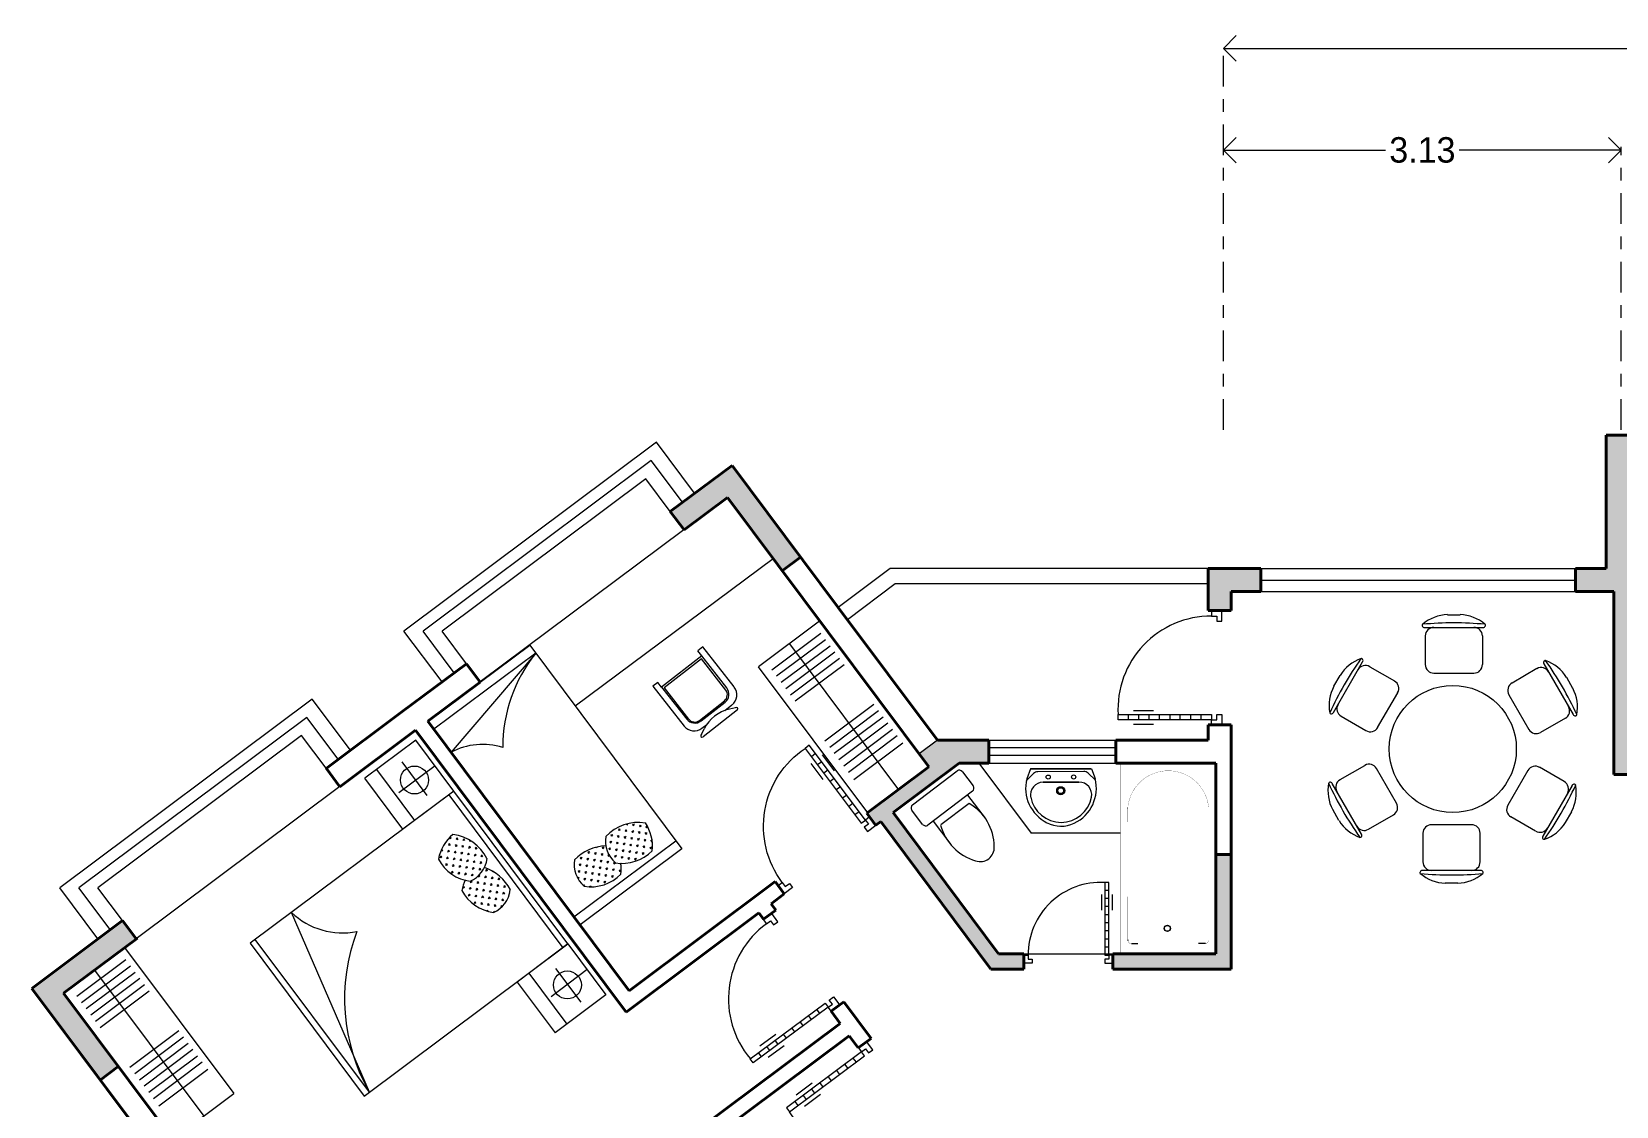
# Model space of a CAD drawing. Header units: millimetres. Extents: x 3491 to 3974, y 1583 to 1976.
# Drawn here: x 3933.96 to 3946.43, y 1967.31 to 1975.77 of the extents above; entities that cross this region are included whole.
import ezdxf

# ---------------------------------------------------------------- set-up
doc = ezdxf.new("R2010")
doc.units = ezdxf.units.MM
doc.linetypes.add('ACAD_ISO10W100', pattern=[18, 12, -3, 0, -3])
doc.layers.get('0').update_dxf_attribs({"lineweight": 5})
doc.layers.get('DEFPOINTS').update_dxf_attribs({"lineweight": 5})
for name, color, linetype, lineweight in [('cOtAs 1', 254, 'Continuous', 5), ('COTAS GRUP', 200, 'Continuous', 5), ('FURNITURE', 220, 'Continuous', 5), ('GROUND', 2, 'Continuous', 5), ('Muro1', 162, 'Continuous', 40), ('PUB_H', 13, 'Continuous', 5), ('Puertas', 52, 'Continuous', 5), ('TOILET', 4, 'Continuous', 5), ('W', 2, 'Continuous', 5), ('WC', 10, 'Continuous', 5)]:
    doc.layers.add(name, color=color, linetype=linetype, lineweight=lineweight)
doc.styles.add('century', font='GOTHIC.TTF')
doc.styles.add('DIM_FONT', font='SIMPLEX.shx', dxfattribs={"width": 0.8})
doc.styles.get("Standard").update_dxf_attribs({"font": 'arial.ttf'})
doc.dimstyles.new('Cotas', dxfattribs={"dimtxt": 0.05, "dimasz": 0.05, "dimexe": 0.025, "dimexo": 0, "dimgap": 0.1, "dimtad": 0, "dimtih": 1, "dimtoh": 1, "dimdec": 4, "dimzin": 1, "dimdsep": 46, "dimtxsty": 'Standard', "dimblk": 'ARCHTICK', "dimcen": 2.5, "dimclrd": 252, "dimclre": 250, "dimclrt": 3, "dimadec": 3, "dimazin": 0, "dimtfac": 1, "dimtdec": 4, "dimtmove": 0, "dimatfit": 3, "dimldrblk": 'ARCHTICK', "dimfxl": 0, "dimlwd": 0, "dimlwe": 0, "dimarcsym": 0})

# ---------------------------------------------------------------- blocks, each defined once
blk = doc.blocks.new('_Open90')
at = {"color": 0, "linetype": 'ByBlock', "lineweight": -2}
for p, q in [((0, 0), (-1, 0)), ((-0.5, 0.5), (0, 0)), ((0, 0), (-0.5, -0.5))]:
    blk.add_line(p, q, dxfattribs=at)
blk = doc.blocks.new('*D3398')
at = {"layer": 'cOtAs 1', "color": 250, "linetype": 'ACAD_ISO10W100', "lineweight": 5, "ltscale": 0.02, "transparency": 16777216}
for p, q in [((3943.336, 1972.634), (3943.336, 1974.859)), ((3946.465, 1972.634), (3946.465, 1974.859))]:
    blk.add_line(p, q, dxfattribs=at)
at = {"layer": 'cOtAs 1', "color": 252, "linetype": 'Continuous', "lineweight": 5, "ltscale": 0.02, "transparency": 16777216}
for p, q in [((3943.536, 1974.834), (3944.611, 1974.834)), ((3946.265, 1974.834), (3945.19, 1974.834))]:
    blk.add_line(p, q, dxfattribs=at)
at = {"layer": 'DEFPOINTS', "color": 0, "linetype": 'ACAD_ISO10W100', "ltscale": 0.02, "transparency": 16777216}
for p in [(3943.336, 1974.834), (3943.336, 1972.634), (3946.465, 1972.634)]:
    blk.add_point(p, dxfattribs=at)
at = {"layer": 'cOtAs 1', "color": 252, "linetype": 'ACAD_ISO10W100', "lineweight": 5, "ltscale": 0.02, "transparency": 16777216, "xscale": 0.2, "yscale": 0.2, "zscale": 0.2, "rotation": 180}
blk.add_blockref('_Open90', (3943.336, 1974.834), dxfattribs=at)
at = {"layer": 'cOtAs 1', "color": 252, "linetype": 'ACAD_ISO10W100', "lineweight": 5, "ltscale": 0.02, "transparency": 16777216, "xscale": 0.2, "yscale": 0.2, "zscale": 0.2}
blk.add_blockref('_Open90', (3946.465, 1974.834), dxfattribs=at)
at = {"layer": 'cOtAs 1', "color": 1, "linetype": 'ACAD_ISO10W100', "lineweight": 5, "ltscale": 0.02, "transparency": 16777216, "insert": (3944.901, 1974.834), "char_height": 0.2, "attachment_point": 5, "style": 'century'}
blk.add_mtext('3.13', dxfattribs=at)
blk = doc.blocks.new('_ArchTick')
at = {"layer": 'COTAS GRUP', "color": 0, "const_width": 0.15}
blk.add_lwpolyline([(-0.5, -0.5), (0.5, 0.5)], dxfattribs=at)
blk = doc.blocks.new('*D3399')
at = {"layer": 'cOtAs 1', "color": 250, "linetype": 'ACAD_ISO10W100', "lineweight": 5, "ltscale": 0.02, "transparency": 16777216}
for p, q in [((3943.336, 1972.634), (3943.336, 1975.659)), ((3962.336, 1972.634), (3962.336, 1975.659))]:
    blk.add_line(p, q, dxfattribs=at)
at = {"layer": 'cOtAs 1', "color": 252, "linetype": 'Continuous', "lineweight": 5, "ltscale": 0.02, "transparency": 16777216}
for p, q in [((3943.536, 1975.634), (3952.483, 1975.634)), ((3962.136, 1975.634), (3953.189, 1975.634))]:
    blk.add_line(p, q, dxfattribs=at)
at = {"layer": 'DEFPOINTS', "color": 0, "linetype": 'ACAD_ISO10W100', "ltscale": 0.02, "transparency": 16777216}
for p in [(3943.336, 1975.634), (3943.336, 1972.634), (3962.336, 1972.634)]:
    blk.add_point(p, dxfattribs=at)
at = {"layer": 'cOtAs 1', "color": 252, "linetype": 'ACAD_ISO10W100', "lineweight": 5, "ltscale": 0.02, "transparency": 16777216, "xscale": 0.2, "yscale": 0.2, "zscale": 0.2, "rotation": 180}
blk.add_blockref('_Open90', (3943.336, 1975.634), dxfattribs=at)
at = {"layer": 'cOtAs 1', "color": 252, "linetype": 'ACAD_ISO10W100', "lineweight": 5, "ltscale": 0.02, "transparency": 16777216, "xscale": 0.2, "yscale": 0.2, "zscale": 0.2}
blk.add_blockref('_Open90', (3962.336, 1975.634), dxfattribs=at)
at = {"layer": 'cOtAs 1', "color": 1, "linetype": 'ACAD_ISO10W100', "lineweight": 5, "ltscale": 0.02, "transparency": 16777216, "insert": (3952.836, 1975.634), "char_height": 0.2, "attachment_point": 5, "style": 'century'}
blk.add_mtext('19.00', dxfattribs=at)
blk = doc.blocks.new('M_E24TTP')
at = {"layer": 'TOILET', "color": 7}
for p, q in [((-170, 200), (-170, 430)), ((170, 200), (170, 430)), ((-140, 260), (140, 260)), ((-250, 30), (-250, 170)), ((-220, 200), (220, 200)), ((250, 170), (250, 30)), ((220, 0), (-220, 0))]:
    blk.add_line(p, q, dxfattribs=at)
for centre, radius, start, end in [((227, 413), 398, 143.3619, 202.5495), ((0, 590), 110, 33.4509, 146.5491), ((-227, 413), 398, 337.4505, 36.6381), ((-220, 170), 30, 90, 180), ((220, 170), 30, 0, 90), ((-220, 30), 30, 180, 270), ((220, 30), 30, 270, 0)]:
    blk.add_arc(centre, radius, start, end, dxfattribs=at)
at = {"style": 'DIM_FONT', "width": 0.8, "flags": 9}
for tag in ['XSIZE', 'YSIZE']:
    blk.add_attdef(tag, (0, 0), '', height=0.5, dxfattribs=at)
blk = doc.blocks.new('M_E4')
for p, q in [((670, -80), (670, -137)), ((670, -86), (670, -97)), ((670, -663), (670, -614))]:
    blk.add_line(p, q)
at = {"const_width": 1.5}
for points in [[(-750, -750), (-750, 0)], [(-750, 0), (750, 0)], [(750, 0), (750, -750)], [(608, -56), (640, -56)], [(670, -90), (670, -656)], [(670, -663), (670, -655)], [(750, -750), (-750, -750)]]:
    blk.add_lwpolyline(points, dxfattribs=at)
for points in [[(-399, -56, 0.930688), (-388, -693, 0.930688)], [(670, -86, 0.414214), (640, -56, 0.414214)], [(670, -90, 0.041784), (670, -85, 0.412615)], [(640, -693, 0.414214), (670, -663, 0.414214)]]:
    blk.add_lwpolyline(points, format="xyb", dxfattribs=at)
at = {"const_width": 1.5, "flags": 128}
for points in [[(-399, -56), (608, -56)], [(-399, -694), (645, -692)]]:
    blk.add_lwpolyline(points, dxfattribs=at)
for radius in [25, 23]:
    blk.add_circle((550, -381), radius)
blk.add_arc((640, -663), 30, 270, 280.176)
at = {"width": 0.8, "flags": 9}
for tag in ['XSIZE', 'YSIZE']:
    blk.add_attdef(tag, (0, 0), '', height=0.5, dxfattribs=at)
blk = doc.blocks.new('M_A24LXR')
for p, q in [((-0.455, 0.071), (-0.455, 0.888)), ((-0.455, 0.888), (-0.41, 0.888)), ((-0.41, 0.888), (-0.41, 0.071)), ((-0.494, 0.753), (-0.494, 0.578)), ((-0.455, 0.797), (-0.41, 0.797)), ((-0.455, 0.707), (-0.41, 0.707)), ((-0.371, 0.753), (-0.371, 0.578)), ((-0.455, 0.616), (-0.41, 0.616)), ((-0.455, 0.525), (-0.41, 0.525)), ((-0.455, 0.434), (-0.41, 0.434)), ((-0.455, 0.343), (-0.41, 0.343)), ((-0.455, 0.253), (-0.41, 0.253)), ((-0.455, 0.162), (-0.41, 0.162)), ((-0.501, 0.071), (-0.455, 0.071)), ((-0.501, -0.02), (-0.501, 0.071)), ((-0.41, 0.071), (-0.455, 0.071)), ((-0.455, 0.071), (-0.455, 0.026)), ((-0.455, 0.026), (-0.41, 0.026)), ((-0.41, 0.026), (-0.41, -0.02)), ((0.453, 0.026), (0.407, 0.026)), ((0.407, 0.026), (0.407, -0.02)), ((0.498, 0.071), (0.453, 0.071)), ((0.453, 0.071), (0.453, 0.026)), ((0.498, -0.02), (0.498, 0.071)), ((-0.501, -0.02), (-0.501, -0.02)), ((-0.41, -0.02), (-0.501, -0.02)), ((0.407, -0.02), (0.498, -0.02)), ((0.498, -0.02), (0.498, -0.02))]:
    blk.add_line(p, q)
blk.add_arc((-0.364, 0.072), 0.817, 359.9115, 93.1848)
blk = doc.blocks.new('*X2971')
at = {"color": 0}
for p, q in [((284850, 2250), (284869, 2250)), ((284859, 2241), (284859, 2259)), ((284888, 2288), (284906, 2288)), ((284897, 2278), (284897, 2297)), ((284925, 2250), (284944, 2250)), ((284933, 2325), (284944, 2325)), ((284934, 2316), (284934, 2326)), ((284934, 2241), (284934, 2259)), ((284962, 2288), (284981, 2288)), ((284972, 2278), (284972, 2297)), ((285000, 2325), (285019, 2325)), ((285000, 2250), (285019, 2250)), ((285009, 2316), (285009, 2334)), ((285009, 2241), (285009, 2259)), ((285038, 2288), (285056, 2288)), ((285047, 2278), (285047, 2297)), ((285075, 2325), (285094, 2325)), ((285075, 2250), (285094, 2250)), ((285084, 2316), (285084, 2334)), ((285084, 2241), (285084, 2259)), ((285112, 2288), (285131, 2288)), ((285122, 2278), (285122, 2297)), ((285150, 2250), (285169, 2250)), ((285159, 2241), (285159, 2259)), ((285188, 2288), (285206, 2288)), ((285197, 2278), (285197, 2297)), ((285225, 2250), (285244, 2250)), ((285234, 2316), (285234, 2323)), ((285234, 2241), (285234, 2259)), ((285240, 2325), (285244, 2325)), ((285262, 2288), (285281, 2288)), ((285272, 2278), (285272, 2297)), ((285300, 2325), (285319, 2325)), ((285300, 2250), (285319, 2250)), ((285309, 2316), (285309, 2334)), ((285309, 2241), (285309, 2259)), ((285338, 2288), (285356, 2288)), ((285347, 2278), (285347, 2297)), ((285375, 2325), (285394, 2325)), ((285375, 2250), (285394, 2250)), ((285384, 2316), (285384, 2334)), ((285384, 2241), (285384, 2259)), ((285412, 2288), (285431, 2288)), ((285422, 2278), (285422, 2297)), ((285450, 2325), (285452, 2325)), ((285450, 2250), (285469, 2250)), ((285459, 2316), (285459, 2316)), ((285459, 2241), (285459, 2259)), ((284817, 2212), (284831, 2212)), ((284822, 2203), (284822, 2222)), ((284850, 2175), (284869, 2175)), ((284859, 2166), (284859, 2184)), ((284888, 2212), (284906, 2212)), ((284888, 2138), (284906, 2138)), ((284897, 2203), (284897, 2222)), ((284897, 2128), (284897, 2147)), ((284925, 2175), (284944, 2175)), ((284934, 2166), (284934, 2184)), ((284962, 2212), (284981, 2212)), ((284962, 2138), (284981, 2138)), ((284972, 2203), (284972, 2222)), ((284972, 2128), (284972, 2147)), ((285000, 2175), (285019, 2175)), ((285009, 2166), (285009, 2184)), ((285038, 2212), (285056, 2212)), ((285038, 2138), (285056, 2138)), ((285047, 2203), (285047, 2222)), ((285047, 2128), (285047, 2147)), ((285075, 2175), (285094, 2175)), ((285084, 2166), (285084, 2184)), ((285112, 2212), (285131, 2212)), ((285112, 2138), (285131, 2138)), ((285122, 2203), (285122, 2222)), ((285122, 2128), (285122, 2147)), ((285150, 2175), (285169, 2175)), ((285159, 2166), (285159, 2184)), ((285188, 2212), (285206, 2212)), ((285188, 2138), (285206, 2138)), ((285197, 2203), (285197, 2222)), ((285197, 2128), (285197, 2147)), ((285225, 2175), (285244, 2175)), ((285234, 2166), (285234, 2184)), ((285262, 2212), (285281, 2212)), ((285262, 2138), (285281, 2138)), ((285272, 2203), (285272, 2222)), ((285272, 2128), (285272, 2147)), ((285300, 2175), (285319, 2175)), ((285309, 2166), (285309, 2184)), ((285338, 2212), (285356, 2212)), ((285338, 2138), (285356, 2138)), ((285347, 2203), (285347, 2222)), ((285347, 2128), (285347, 2147)), ((285375, 2175), (285394, 2175)), ((285384, 2166), (285384, 2184)), ((285412, 2212), (285431, 2212)), ((285412, 2138), (285431, 2138)), ((285422, 2203), (285422, 2222)), ((285422, 2128), (285422, 2147)), ((285450, 2175), (285469, 2175)), ((285459, 2166), (285459, 2184)), ((285488, 2212), (285500, 2212)), ((285488, 2138), (285497, 2138)), ((285497, 2203), (285497, 2222)), ((285497, 2138), (285497, 2147)), ((284856, 2100), (284869, 2100)), ((284859, 2094), (284859, 2109)), ((284888, 2062), (284906, 2062)), ((284897, 2053), (284897, 2072)), ((284925, 2100), (284944, 2100)), ((284934, 2091), (284934, 2109)), ((284962, 2062), (284981, 2062)), ((284972, 2053), (284972, 2072)), ((285000, 2100), (285019, 2100)), ((285009, 2091), (285009, 2109)), ((285038, 2062), (285056, 2062)), ((285047, 2053), (285047, 2072)), ((285075, 2100), (285094, 2100)), ((285084, 2091), (285084, 2109)), ((285150, 2100), (285151, 2100)), ((285159, 2106), (285159, 2109)), ((285163, 2100), (285169, 2100)), ((285188, 2062), (285206, 2062)), ((285197, 2053), (285197, 2072)), ((285225, 2100), (285244, 2100)), ((285234, 2091), (285234, 2109)), ((285262, 2062), (285281, 2062)), ((285272, 2053), (285272, 2072)), ((285300, 2100), (285319, 2100)), ((285309, 2091), (285309, 2109)), ((285338, 2062), (285356, 2062)), ((285347, 2053), (285347, 2072)), ((285375, 2100), (285394, 2100)), ((285384, 2091), (285384, 2109)), ((285450, 2100), (285458, 2100)), ((285459, 2101), (285459, 2109))]:
    blk.add_line(p, q, dxfattribs=at)

msp = doc.modelspace()

# ---------------------------------------------------------------- hatches: boundary and pattern name
at = {"layer": 'PUB_H'}
h = msp.add_hatch(color=256, dxfattribs=at)
h.paths.add_polyline_path([(3947.346, 1970.042), (3947.346, 1969.922), (3949.146, 1969.922), (3949.146, 1969.832), (3949.326, 1969.832), (3949.326, 1970.042), (3949.296, 1970.042), (3949.296, 1970.162), (3949.176, 1970.162), (3949.176, 1970.042), (3949.146, 1970.042)])
h.paths.add_polyline_path([(3946.406, 1969.922), (3946.646, 1969.922), (3946.646, 1970.042), (3946.526, 1970.042), (3946.526, 1970.862), (3946.526, 1972.412), (3947.101, 1972.412), (3947.101, 1972.592), (3946.346, 1972.592), (3946.346, 1971.542), (3946.106, 1971.542), (3946.106, 1971.362), (3946.406, 1971.362)])
h = msp.add_hatch(color=256, dxfattribs=at)
h.paths.add_polyline_path([(3939.866, 1971.525), (3940.011, 1971.632), (3939.472, 1972.353), (3938.985, 1971.99), (3939.093, 1971.846), (3939.435, 1972.101)])
h.paths.add_polyline_path([(3934.501, 1967.52), (3934.643, 1967.626), (3934.212, 1968.202), (3934.692, 1968.562), (3934.693, 1968.561), (3934.783, 1968.629), (3934.676, 1968.773), (3933.962, 1968.24)])
for points in [[(3943.396, 1971.362), (3943.629, 1971.362), (3943.629, 1971.542), (3943.216, 1971.542), (3943.216, 1971.212), (3943.396, 1971.212)], [(3941.258, 1970.012), (3941.491, 1970.012), (3941.491, 1970.192), (3941.088, 1970.192), (3940.944, 1970.084), (3941.02, 1969.982), (3940.531, 1969.618), (3940.602, 1969.523), (3940.641, 1969.552), (3941.507, 1968.392), (3941.766, 1968.392), (3941.766, 1968.512), (3941.567, 1968.512), (3940.737, 1969.623)], [(3943.396, 1969.292), (3943.276, 1969.292), (3943.276, 1968.512), (3942.526, 1968.512), (3942.466, 1968.512), (3942.466, 1968.501), (3942.467, 1968.501), (3942.467, 1968.438), (3942.466, 1968.438), (3942.466, 1968.392), (3943.396, 1968.392)]]:
    msp.add_hatch(color=256, dxfattribs=at).paths.add_polyline_path(points)

# ---------------------------------------------------------------- linework, layer by layer
at = {"layer": 'FURNITURE', "linetype": 'ByBlock'}
for p, q in [((3939.794, 1971.62), (3938.238, 1970.459)), ((3945.099, 1971.179), (3945.198, 1971.179)), ((3940.159, 1971.129), (3939.678, 1970.77)), ((3940.168, 1971.032), (3939.784, 1970.744)), ((3944.918, 1971.079), (3945.378, 1971.079)), ((3937.078, 1970.342), (3937.88, 1970.94)), ((3937.88, 1970.94), (3939.076, 1969.337)), ((3939.241, 1970.926), (3939.201, 1970.894)), ((3939.233, 1970.855), (3939.202, 1970.895)), ((3939.487, 1970.611), (3939.241, 1970.926)), ((3940.205, 1970.982), (3939.821, 1970.695)), ((3940.242, 1970.933), (3939.857, 1970.646)), ((3939.922, 1970.951), (3940.781, 1969.802)), ((3944.923, 1971.012), (3944.923, 1970.787)), ((3945.373, 1971.012), (3945.373, 1970.787)), ((3937.927, 1970.876), (3937.126, 1970.278)), ((3937.927, 1970.876), (3937.261, 1970.097)), ((3939.233, 1970.856), (3938.917, 1970.61)), ((3939.23, 1970.832), (3938.938, 1970.603)), ((3939.422, 1970.587), (3939.23, 1970.832)), ((3939.43, 1970.604), (3939.233, 1970.856)), ((3940.538, 1969.621), (3939.678, 1970.77)), ((3940.279, 1970.884), (3939.894, 1970.596)), ((3940.316, 1970.835), (3939.931, 1970.547)), ((3940.352, 1970.786), (3939.968, 1970.498)), ((3944.201, 1970.41), (3944.431, 1970.808)), ((3944.487, 1970.77), (3944.682, 1970.658)), ((3945.857, 1970.793), (3946.087, 1970.394)), ((3938.888, 1970.647), (3938.849, 1970.616)), ((3938.917, 1970.61), (3938.888, 1970.647)), ((3944.205, 1970.616), (3944.254, 1970.702)), ((3944.991, 1970.719), (3945.306, 1970.719)), ((3945.801, 1970.755), (3945.606, 1970.642)), ((3946.034, 1970.687), (3946.083, 1970.601)), ((3938.849, 1970.616), (3939.093, 1970.303)), ((3938.917, 1970.61), (3939.114, 1970.357)), ((3938.938, 1970.603), (3939.129, 1970.358)), ((3944.549, 1970.293), (3944.707, 1970.565)), ((3945.581, 1970.55), (3945.739, 1970.277)), ((3939.214, 1970.348), (3939.411, 1970.503)), ((3939.227, 1970.344), (3939.416, 1970.491)), ((3939.514, 1970.43), (3939.243, 1970.219)), ((3939.414, 1970.427), (3939.47, 1970.471)), ((3939.498, 1970.447), (3939.45, 1970.437)), ((3940.586, 1970.473), (3940.202, 1970.185)), ((3940.623, 1970.423), (3940.239, 1970.136)), ((3938.275, 1968.739), (3937.078, 1970.342)), ((3939.23, 1970.238), (3939.252, 1970.282)), ((3939.234, 1970.286), (3939.273, 1970.316)), ((3940.66, 1970.374), (3940.275, 1970.087)), ((3940.697, 1970.325), (3940.312, 1970.037)), ((3940.734, 1970.276), (3940.349, 1969.988)), ((3944.262, 1970.38), (3944.457, 1970.268)), ((3946.026, 1970.365), (3945.831, 1970.253)), ((3936.984, 1970.192), (3936.583, 1969.893)), ((3937.283, 1969.792), (3936.984, 1970.192)), ((3940.77, 1970.227), (3940.386, 1969.939)), ((3940.814, 1970.168), (3940.429, 1969.881)), ((3936.874, 1970.021), (3937.071, 1969.756)), ((3936.882, 1969.492), (3936.583, 1969.893)), ((3936.975, 1969.561), (3936.676, 1969.962)), ((3936.85, 1969.781), (3937.135, 1969.994)), ((3944.253, 1969.882), (3944.448, 1969.994)), ((3944.698, 1969.697), (3944.54, 1969.969)), ((3945.73, 1969.954), (3945.573, 1969.681)), ((3946.017, 1969.866), (3945.822, 1969.979)), ((3937.283, 1969.792), (3935.68, 1968.595)), ((3937.283, 1969.792), (3936.882, 1969.492)), ((3938.18, 1968.59), (3937.283, 1969.792)), ((3944.422, 1969.454), (3944.192, 1969.852)), ((3946.078, 1969.837), (3945.848, 1969.438)), ((3937.243, 1969.762), (3938.14, 1968.56)), ((3944.245, 1969.56), (3944.196, 1969.646)), ((3938.645, 1969.534), (3938.637, 1969.527)), ((3938.65, 1969.525), (3938.644, 1969.533)), ((3938.704, 1969.531), (3938.689, 1969.52)), ((3938.702, 1969.518), (3938.691, 1969.533)), ((3938.757, 1969.523), (3938.742, 1969.512)), ((3938.755, 1969.51), (3938.744, 1969.525)), ((3938.807, 1969.503), (3938.796, 1969.518)), ((3944.478, 1969.492), (3944.673, 1969.604)), ((3945.288, 1969.527), (3944.973, 1969.527)), ((3945.792, 1969.476), (3945.597, 1969.589)), ((3946.074, 1969.63), (3946.025, 1969.545)), ((3938.227, 1968.803), (3939.028, 1969.401)), ((3938.524, 1969.396), (3938.509, 1969.385)), ((3938.522, 1969.383), (3938.511, 1969.398)), ((3938.532, 1969.449), (3938.517, 1969.438)), ((3938.53, 1969.436), (3938.518, 1969.451)), ((3938.584, 1969.441), (3938.569, 1969.43)), ((3938.582, 1969.428), (3938.571, 1969.443)), ((3938.592, 1969.494), (3938.577, 1969.482)), ((3938.59, 1969.481), (3938.579, 1969.496)), ((3938.637, 1969.434), (3938.622, 1969.422)), ((3938.635, 1969.42), (3938.623, 1969.435)), ((3938.644, 1969.486), (3938.629, 1969.475)), ((3938.642, 1969.473), (3938.631, 1969.488)), ((3938.689, 1969.426), (3938.674, 1969.415)), ((3938.687, 1969.413), (3938.676, 1969.428)), ((3938.697, 1969.478), (3938.682, 1969.467)), ((3938.695, 1969.465), (3938.684, 1969.48)), ((3938.742, 1969.418), (3938.726, 1969.407)), ((3938.74, 1969.405), (3938.728, 1969.42)), ((3938.749, 1969.471), (3938.734, 1969.46)), ((3938.747, 1969.458), (3938.736, 1969.473)), ((3938.794, 1969.411), (3938.779, 1969.399)), ((3938.792, 1969.398), (3938.781, 1969.413)), ((3938.802, 1969.463), (3938.787, 1969.452)), ((3938.8, 1969.45), (3938.788, 1969.465)), ((3938.806, 1969.513), (3938.794, 1969.504)), ((3938.842, 1969.399), (3938.831, 1969.392)), ((3938.842, 1969.393), (3938.833, 1969.405)), ((3944.906, 1969.235), (3944.906, 1969.46)), ((3945.356, 1969.235), (3945.356, 1969.46)), ((3939.076, 1969.337), (3938.275, 1968.739)), ((3938.291, 1969.269), (3938.276, 1969.258)), ((3938.289, 1969.256), (3938.278, 1969.271)), ((3938.351, 1969.314), (3938.336, 1969.303)), ((3938.349, 1969.301), (3938.338, 1969.316)), ((3938.404, 1969.307), (3938.389, 1969.295)), ((3938.402, 1969.293), (3938.391, 1969.308)), ((3938.4, 1969.35), (3938.396, 1969.348)), ((3938.409, 1969.346), (3938.405, 1969.352)), ((3938.456, 1969.299), (3938.441, 1969.288)), ((3938.454, 1969.286), (3938.443, 1969.301)), ((3938.464, 1969.351), (3938.449, 1969.34)), ((3938.462, 1969.338), (3938.451, 1969.353)), ((3938.509, 1969.291), (3938.494, 1969.28)), ((3938.507, 1969.278), (3938.496, 1969.293)), ((3938.516, 1969.344), (3938.501, 1969.333)), ((3938.514, 1969.331), (3938.503, 1969.346)), ((3938.561, 1969.284), (3938.546, 1969.272)), ((3938.559, 1969.271), (3938.548, 1969.286)), ((3938.569, 1969.336), (3938.554, 1969.325)), ((3938.567, 1969.323), (3938.556, 1969.338)), ((3938.576, 1969.389), (3938.561, 1969.377)), ((3938.575, 1969.376), (3938.563, 1969.391)), ((3938.614, 1969.276), (3938.599, 1969.265)), ((3938.612, 1969.263), (3938.601, 1969.278)), ((3938.621, 1969.329), (3938.606, 1969.317)), ((3938.619, 1969.315), (3938.608, 1969.33)), ((3938.629, 1969.381), (3938.614, 1969.37)), ((3938.627, 1969.368), (3938.616, 1969.383)), ((3938.666, 1969.268), (3938.651, 1969.257)), ((3938.664, 1969.255), (3938.653, 1969.27)), ((3938.674, 1969.321), (3938.659, 1969.31)), ((3938.672, 1969.308), (3938.661, 1969.323)), ((3938.681, 1969.373), (3938.666, 1969.362)), ((3938.68, 1969.36), (3938.668, 1969.375)), ((3938.726, 1969.313), (3938.711, 1969.302)), ((3938.724, 1969.3), (3938.713, 1969.315)), ((3938.734, 1969.366), (3938.719, 1969.355)), ((3938.732, 1969.353), (3938.721, 1969.368)), ((3938.779, 1969.306), (3938.764, 1969.294)), ((3938.777, 1969.293), (3938.766, 1969.308)), ((3938.786, 1969.358), (3938.771, 1969.347)), ((3938.784, 1969.345), (3938.773, 1969.36)), ((3938.839, 1969.351), (3938.824, 1969.339)), ((3938.837, 1969.337), (3938.826, 1969.352)), ((3938.231, 1969.224), (3938.229, 1969.223)), ((3938.229, 1969.211), (3938.229, 1969.211)), ((3938.276, 1969.164), (3938.261, 1969.153)), ((3938.274, 1969.151), (3938.263, 1969.166)), ((3938.284, 1969.217), (3938.269, 1969.206)), ((3938.282, 1969.204), (3938.27, 1969.219)), ((3938.328, 1969.157), (3938.313, 1969.146)), ((3938.327, 1969.144), (3938.315, 1969.159)), ((3938.336, 1969.209), (3938.321, 1969.198)), ((3938.334, 1969.196), (3938.323, 1969.211)), ((3938.344, 1969.262), (3938.329, 1969.25)), ((3938.342, 1969.249), (3938.331, 1969.264)), ((3938.381, 1969.149), (3938.366, 1969.138)), ((3938.379, 1969.136), (3938.368, 1969.151)), ((3938.389, 1969.202), (3938.373, 1969.19)), ((3938.387, 1969.188), (3938.375, 1969.203)), ((3938.396, 1969.254), (3938.381, 1969.243)), ((3938.394, 1969.241), (3938.383, 1969.256)), ((3938.431, 1969.128), (3938.42, 1969.143)), ((3938.441, 1969.194), (3938.426, 1969.183)), ((3938.439, 1969.181), (3938.428, 1969.196)), ((3938.449, 1969.246), (3938.434, 1969.235)), ((3938.447, 1969.233), (3938.436, 1969.248)), ((3938.493, 1969.186), (3938.478, 1969.175)), ((3938.492, 1969.173), (3938.48, 1969.188)), ((3938.501, 1969.239), (3938.486, 1969.228)), ((3938.499, 1969.226), (3938.488, 1969.241)), ((3938.546, 1969.179), (3938.531, 1969.168)), ((3938.544, 1969.166), (3938.533, 1969.181)), ((3938.554, 1969.231), (3938.539, 1969.22)), ((3938.552, 1969.218), (3938.54, 1969.233)), ((3938.598, 1969.171), (3938.583, 1969.16)), ((3938.597, 1969.158), (3938.585, 1969.173)), ((3938.596, 1969.216), (3938.591, 1969.212)), ((3938.595, 1969.223), (3938.593, 1969.225)), ((3938.606, 1969.224), (3938.605, 1969.223)), ((3938.719, 1969.261), (3938.704, 1969.25)), ((3938.717, 1969.248), (3938.706, 1969.263)), ((3945.361, 1969.167), (3944.901, 1969.167)), ((3938.266, 1969.099), (3938.255, 1969.114)), ((3938.268, 1969.112), (3938.258, 1969.104)), ((3938.306, 1969.046), (3938.3, 1969.054)), ((3938.321, 1969.104), (3938.306, 1969.093)), ((3938.313, 1969.052), (3938.306, 1969.046)), ((3938.319, 1969.091), (3938.308, 1969.106)), ((3938.357, 1969.04), (3938.353, 1969.046)), ((3938.373, 1969.097), (3938.358, 1969.085)), ((3938.371, 1969.083), (3938.36, 1969.099)), ((3938.366, 1969.044), (3938.36, 1969.04)), ((3938.426, 1969.089), (3938.411, 1969.078)), ((3938.424, 1969.076), (3938.413, 1969.091)), ((3938.433, 1969.141), (3938.418, 1969.13)), ((3938.478, 1969.081), (3938.463, 1969.07)), ((3938.476, 1969.068), (3938.465, 1969.083)), ((3938.486, 1969.134), (3938.471, 1969.123)), ((3938.484, 1969.121), (3938.473, 1969.136)), ((3938.538, 1969.126), (3938.523, 1969.115)), ((3938.536, 1969.113), (3938.525, 1969.128)), ((3945.18, 1969.067), (3945.081, 1969.067)), ((3936.618, 1967.423), (3936.006, 1968.838)), ((3934.692, 1968.562), (3934.212, 1968.202)), ((3934.692, 1968.562), (3935.552, 1967.412)), ((3935.68, 1968.595), (3936.578, 1967.393)), ((3936.618, 1967.423), (3935.72, 1968.625)), ((3936.578, 1967.393), (3938.18, 1968.59)), ((3938.18, 1968.59), (3937.78, 1968.29)), ((3938.18, 1968.59), (3938.479, 1968.189)), ((3934.702, 1968.464), (3934.317, 1968.177)), ((3934.739, 1968.415), (3934.354, 1968.127)), ((3938.284, 1968.132), (3938.086, 1968.396)), ((3934.776, 1968.366), (3934.391, 1968.078)), ((3934.812, 1968.317), (3934.428, 1968.029)), ((3934.455, 1968.384), (3935.315, 1967.235)), ((3937.78, 1968.29), (3938.079, 1967.89)), ((3937.872, 1968.359), (3938.171, 1967.959)), ((3938.047, 1968.177), (3938.332, 1968.39)), ((3934.849, 1968.267), (3934.465, 1967.98)), ((3934.886, 1968.218), (3934.501, 1967.931)), ((3938.479, 1968.189), (3938.079, 1967.89)), ((3935.12, 1967.905), (3934.735, 1967.618)), ((3935.157, 1967.856), (3934.772, 1967.568)), ((3935.194, 1967.807), (3934.809, 1967.519)), ((3935.23, 1967.758), (3934.846, 1967.47)), ((3935.267, 1967.708), (3934.883, 1967.421)), ((3935.304, 1967.659), (3934.919, 1967.372)), ((3935.347, 1967.601), (3934.963, 1967.313)), ((3935.071, 1967.053), (3935.552, 1967.412))]:
    msp.add_line(p, q, dxfattribs=at)
for centre, radius in [((3945.14, 1970.123), 0.5), ((3936.973, 1969.879), 0.11), ((3938.176, 1968.267), 0.11)]:
    msp.add_circle(centre, radius, dxfattribs=at)
for centre, radius, start, end in [((3945.109, 1970.864), 0.316, 91.7651, 130.7265), ((3945.188, 1970.864), 0.316, 49.2735, 88.2349), ((3944.909, 1971.096), 0.01, 130.7265, 202.67), ((3944.918, 1971.099), 0.02, 202.67, 270), ((3945.148, 1968.402), 2.713, 84.8023, 95.1977), ((3944.991, 1971.012), 0.0675, 90, 180), ((3945.306, 1971.012), 0.0675, 0, 90), ((3945.378, 1971.099), 0.02, 270, 337.33), ((3945.388, 1971.096), 0.01, 337.33, 49.2735), ((3938.838, 1970.14), 1.171, 141.0348, 180.224), ((3946.635, 1969.27), 2.713, 144.8023, 155.1977), ((3944.523, 1970.536), 0.316, 109.2735, 148.2349), ((3944.453, 1970.712), 0.0675, 60, 150), ((3944.422, 1970.824), 0.01, 37.33, 109.2735), ((3944.414, 1970.818), 0.02, 330, 37.33), ((3944.991, 1970.787), 0.0675, 180, 270), ((3945.306, 1970.787), 0.0675, 270, 0), ((3945.835, 1970.696), 0.0675, 30, 120), ((3945.874, 1970.803), 0.02, 142.67, 210), ((3945.866, 1970.809), 0.01, 70.7265, 142.67), ((3945.766, 1970.52), 0.316, 31.7651, 70.7265), ((3943.653, 1969.255), 2.713, 24.8023, 35.1977), ((3944.648, 1970.599), 0.0675, 330, 60), ((3945.64, 1970.584), 0.0675, 120, 210), ((3939.374, 1970.55), 0.06, 308.0023, 38.0023), ((3939.367, 1970.554), 0.08, 308.0023, 38.0023), ((3939.409, 1970.549), 0.1, 308.0023, 38.0023), ((3944.483, 1970.467), 0.316, 151.7651, 190.7265), ((3945.805, 1970.451), 0.316, 349.2735, 28.2349), ((3939.517, 1970.148), 0.297, 102.8895, 153.2729), ((3939.505, 1970.438), 0.0122, 316.7932, 134.7439), ((3944.182, 1970.41), 0.01, 190.7265, 262.67), ((3944.184, 1970.42), 0.02, 262.67, 330), ((3944.296, 1970.439), 0.0675, 150, 240), ((3945.992, 1970.423), 0.0675, 300, 30), ((3946.104, 1970.404), 0.02, 210, 277.33), ((3946.106, 1970.395), 0.01, 277.33, 349.2735), ((3939.172, 1970.365), 0.1, 218.0023, 308.0023), ((3939.177, 1970.407), 0.08, 218.0023, 308.0023), ((3939.177, 1970.395), 0.06, 218.0023, 308.0023), ((3944.491, 1970.326), 0.0675, 240, 330), ((3945.797, 1970.311), 0.0675, 210, 300), ((3937.509, 1969.629), 0.53, 72.6428, 117.9455), ((3939.237, 1970.228), 0.0122, 121.2608, 299.2115), ((3937.667, 1970.135), 4.547473508864641e-16, 233.7071, 306.7409), ((3944.482, 1969.936), 0.0675, 30, 120), ((3945.789, 1969.92), 0.0675, 60, 150), ((3944.474, 1969.795), 0.316, 169.2735, 208.2349), ((3944.174, 1969.852), 0.01, 97.33, 169.2735), ((3946.626, 1970.992), 2.713, 204.8023, 215.1977), ((3944.175, 1969.842), 0.02, 30, 97.33), ((3944.287, 1969.823), 0.0675, 120, 210), ((3943.644, 1970.976), 2.713, 324.8023, 335.1977), ((3945.983, 1969.808), 0.0675, 330, 60), ((3945.796, 1969.78), 0.316, 331.7651, 10.7265), ((3946.095, 1969.827), 0.02, 82.67, 150), ((3946.097, 1969.837), 0.01, 10.7265, 82.67), ((3944.639, 1969.663), 0.0675, 300, 30), ((3945.631, 1969.647), 0.0675, 150, 240), ((3938.735, 1969.191), 0.354, 81.2186, 136.3752), ((3938.519, 1969.359), 0.326, 353.526, 33.9443), ((3944.514, 1969.726), 0.316, 211.7651, 250.7265), ((3944.973, 1969.46), 0.0675, 90, 180), ((3945.288, 1969.46), 0.0675, 0, 90), ((3945.757, 1969.711), 0.316, 289.2735, 328.2349), ((3937.483, 1969.2), 0.326, 129.5376, 169.9558), ((3937.228, 1969.1), 0.354, 27.1067, 82.2633), ((3938.697, 1969.398), 0.222, 170.245, 230.0153), ((3944.444, 1969.55), 0.0675, 210, 300), ((3944.413, 1969.438), 0.01, 250.7265, 322.67), ((3944.405, 1969.444), 0.02, 322.67, 30), ((3945.826, 1969.535), 0.0675, 240, 330), ((3945.865, 1969.428), 0.02, 150, 217.33), ((3945.857, 1969.422), 0.01, 217.33, 289.2735), ((3938.489, 1969.007), 0.354, 91.7513, 136.3752), ((3938.607, 1969.551), 0.328, 260.7868, 315.8278), ((3937.453, 1969.408), 0.328, 207.6541, 262.695), ((3937.323, 1969.287), 0.222, 293.4665, 353.2369), ((3937.412, 1968.854), 0.354, 27.1067, 71.7306), ((3938.451, 1969.214), 0.222, 170.245, 230.0153), ((3938.273, 1969.176), 0.326, 353.526, 8.4132), ((3944.891, 1969.151), 0.01, 157.33, 229.2735), ((3944.901, 1969.147), 0.02, 90, 157.33), ((3945.131, 1971.845), 2.713, 264.8023, 275.1977), ((3945.091, 1969.383), 0.316, 229.2735, 268.2349), ((3944.973, 1969.235), 0.0675, 180, 270), ((3945.17, 1969.383), 0.316, 271.7651, 310.7265), ((3945.288, 1969.235), 0.0675, 270, 0), ((3945.361, 1969.147), 0.02, 22.67, 90), ((3945.37, 1969.151), 0.01, 310.7265, 22.67), ((3937.667, 1968.954), 0.326, 155.0687, 169.9558), ((3938.361, 1969.367), 0.328, 260.7868, 315.8278), ((3937.636, 1969.163), 0.328, 207.6541, 262.695), ((3937.506, 1969.041), 0.222, 293.4665, 353.2369), ((3936.407, 1969.254), 0.578, 226.0647, 281.1979), ((3937.916, 1968.16), 1.493, 159.3279, 209.5909)]:
    msp.add_arc(centre, radius, start, end, dxfattribs=at)
at = {"layer": 'GROUND'}
msp.add_line((3941.766, 1968.512), (3942.466, 1968.512), dxfattribs=at)
at = {"layer": 'Muro1'}
for points in [[(3946.346, 1972.592), (3947.101, 1972.592)], [(3946.346, 1971.542), (3946.346, 1972.592)], [(3939.472, 1972.353), (3938.985, 1971.99)], [(3940.306, 1971.237), (3939.472, 1972.353)], [(3939.435, 1972.101), (3939.093, 1971.846)], [(3941.02, 1969.982), (3939.435, 1972.101)], [(3939.093, 1971.846), (3938.983, 1971.992)], [(3940.01, 1971.632), (3939.866, 1971.525)], [(3943.216, 1971.542), (3943.629, 1971.542)], [(3943.216, 1971.212), (3943.216, 1971.542)], [(3943.629, 1971.542), (3943.629, 1971.362)], [(3946.106, 1971.542), (3946.106, 1971.362)], [(3946.346, 1971.542), (3946.106, 1971.542)], [(3943.396, 1971.362), (3943.629, 1971.362)], [(3943.396, 1971.212), (3943.396, 1971.362)], [(3946.406, 1971.362), (3946.106, 1971.362)], [(3946.406, 1971.362), (3946.406, 1969.922)], [(3941.088, 1970.192), (3940.306, 1971.237)], [(3943.216, 1971.212), (3943.396, 1971.212)], [(3937.382, 1970.793), (3936.874, 1970.414)], [(3937.49, 1970.649), (3937.382, 1970.794)], [(3937.49, 1970.649), (3937.078, 1970.342)], [(3936.278, 1969.969), (3936.874, 1970.414)], [(3936.386, 1969.825), (3936.982, 1970.27)], [(3936.982, 1970.27), (3938.637, 1968.053)], [(3937.078, 1970.342), (3938.661, 1968.221)], [(3943.216, 1970.192), (3943.216, 1970.312)], [(3943.216, 1970.312), (3943.396, 1970.312)], [(3943.396, 1968.392), (3943.396, 1970.312)], [(3941.491, 1970.192), (3941.088, 1970.192)], [(3941.491, 1970.192), (3941.491, 1970.012)], [(3943.216, 1970.192), (3942.491, 1970.192)], [(3942.491, 1970.192), (3942.491, 1970.012)], [(3936.386, 1969.825), (3936.277, 1969.971)], [(3941.02, 1969.982), (3940.531, 1969.618)], [(3941.258, 1970.012), (3940.737, 1969.623)], [(3941.491, 1970.012), (3941.258, 1970.012)], [(3943.276, 1970.012), (3942.491, 1970.012)], [(3943.276, 1968.512), (3943.276, 1970.012)], [(3946.406, 1969.922), (3946.646, 1969.922)], [(3940.531, 1969.618), (3940.603, 1969.522)], [(3940.641, 1969.552), (3940.602, 1969.523)], [(3940.641, 1969.552), (3941.507, 1968.392)], [(3940.737, 1969.623), (3941.567, 1968.512)], [(3943.396, 1969.292), (3943.276, 1969.292)], [(3939.81, 1969.08), (3938.661, 1968.221)], [(3939.81, 1969.08), (3939.881, 1968.984)], [(3939.881, 1968.984), (3939.778, 1968.906)], [(3939.778, 1968.906), (3939.815, 1968.856)], [(3933.962, 1968.24), (3934.676, 1968.773)], [(3934.783, 1968.629), (3934.675, 1968.773)], [(3939.682, 1968.834), (3938.637, 1968.053)], [(3939.682, 1968.834), (3939.719, 1968.785)], [(3939.718, 1968.785), (3939.815, 1968.856)], [(3934.212, 1968.202), (3934.793, 1968.636)], [(3941.766, 1968.512), (3941.567, 1968.512)], [(3941.766, 1968.392), (3941.766, 1968.512)], [(3943.276, 1968.512), (3942.466, 1968.512)], [(3942.466, 1968.392), (3942.466, 1968.512)], [(3941.766, 1968.392), (3941.507, 1968.392)], [(3943.396, 1968.392), (3942.466, 1968.392)], [(3935.506, 1966.177), (3933.962, 1968.24)], [(3938.618, 1962.014), (3933.962, 1968.24)], [(3939.25, 1961.169), (3933.962, 1968.24)], [(3934.212, 1968.202), (3936.518, 1965.121)], [(3940.25, 1968.06), (3940.35, 1968.135)], [(3940.25, 1968.06), (3940.321, 1967.964)], [(3940.564, 1967.846), (3940.35, 1968.135)], [(3940.321, 1967.964), (3936.518, 1965.121)], [(3940.393, 1967.868), (3936.59, 1965.024)], [(3940.464, 1967.772), (3940.393, 1967.868)], [(3940.464, 1967.772), (3940.564, 1967.846)], [(3934.501, 1967.519), (3934.643, 1967.626)]]:
    msp.add_lwpolyline(points, dxfattribs=at)
at = {"layer": 'PUB_H'}
msp.add_line((3941.088, 1970.192), (3940.944, 1970.084), dxfattribs=at)
at = {"layer": 'Puertas', "linetype": 'ByBlock'}
for p, q in [((3943.242, 1971.21), (3943.242, 1971.169)), ((3943.324, 1971.21), (3943.242, 1971.21)), ((3943.242, 1971.169), (3943.283, 1971.169)), ((3943.283, 1971.169), (3943.283, 1971.128)), ((3943.324, 1971.128), (3943.324, 1971.21)), ((3943.324, 1971.21), (3943.324, 1971.21)), ((3943.283, 1971.128), (3943.324, 1971.128)), ((3942.507, 1970.393), (3943.242, 1970.393)), ((3942.507, 1970.352), (3942.507, 1970.393)), ((3942.589, 1970.352), (3942.589, 1970.393)), ((3942.629, 1970.427), (3942.786, 1970.427)), ((3942.67, 1970.352), (3942.67, 1970.393)), ((3942.752, 1970.352), (3942.752, 1970.393)), ((3942.834, 1970.352), (3942.834, 1970.393)), ((3942.916, 1970.352), (3942.916, 1970.393)), ((3942.997, 1970.352), (3942.997, 1970.393)), ((3943.079, 1970.352), (3943.079, 1970.393)), ((3943.161, 1970.352), (3943.161, 1970.393)), ((3943.242, 1970.393), (3943.242, 1970.352)), ((3943.283, 1970.393), (3943.324, 1970.393)), ((3943.283, 1970.352), (3943.283, 1970.393)), ((3943.324, 1970.393), (3943.324, 1970.311)), ((3943.242, 1970.352), (3942.507, 1970.352)), ((3942.629, 1970.317), (3942.786, 1970.317)), ((3943.242, 1970.311), (3943.242, 1970.352)), ((3943.242, 1970.352), (3943.283, 1970.352)), ((3943.324, 1970.311), (3943.242, 1970.311)), ((3943.324, 1970.311), (3943.324, 1970.311)), ((3941.491, 1970.192), (3942.491, 1970.192)), ((3942.491, 1970.132), (3941.491, 1970.132)), ((3942.491, 1970.072), (3941.491, 1970.072)), ((3941.491, 1970.012), (3942.491, 1970.012)), ((3941.842, 1969.929), (3941.785, 1969.872)), ((3941.818, 1969.967), (3941.789, 1969.888)), ((3941.818, 1969.967), (3942.299, 1969.968)), ((3942.296, 1969.968), (3941.819, 1969.967)), ((3942.237, 1969.946), (3941.877, 1969.944)), ((3942.272, 1969.932), (3942.33, 1969.878)), ((3942.299, 1969.968), (3942.328, 1969.89)), ((3941.917, 1969.862), (3942.199, 1969.863)), ((3942.199, 1969.863), (3941.917, 1969.862)), ((3942.403, 1969.073), (3942.403, 1968.501)), ((3942.435, 1969.073), (3942.403, 1969.073)), ((3942.435, 1968.501), (3942.435, 1969.073)), ((3942.376, 1968.978), (3942.376, 1968.856)), ((3942.435, 1969.01), (3942.403, 1969.01)), ((3942.435, 1968.946), (3942.403, 1968.946)), ((3942.462, 1968.978), (3942.462, 1968.856)), ((3942.435, 1968.883), (3942.403, 1968.883)), ((3942.435, 1968.819), (3942.403, 1968.819)), ((3942.435, 1968.756), (3942.403, 1968.756)), ((3942.435, 1968.692), (3942.403, 1968.692)), ((3942.435, 1968.628), (3942.403, 1968.628)), ((3942.435, 1968.565), (3942.403, 1968.565)), ((3941.768, 1968.501), (3941.799, 1968.501)), ((3941.768, 1968.438), (3941.768, 1968.501)), ((3941.831, 1968.438), (3941.768, 1968.438)), ((3941.768, 1968.438), (3941.768, 1968.438)), ((3941.799, 1968.501), (3941.799, 1968.469)), ((3941.799, 1968.469), (3941.831, 1968.469)), ((3941.831, 1968.469), (3941.831, 1968.438)), ((3942.403, 1968.501), (3942.435, 1968.501)), ((3942.403, 1968.469), (3942.403, 1968.438)), ((3942.435, 1968.469), (3942.403, 1968.469)), ((3942.403, 1968.438), (3942.467, 1968.438)), ((3942.467, 1968.501), (3942.435, 1968.501)), ((3942.435, 1968.501), (3942.435, 1968.469)), ((3942.467, 1968.438), (3942.467, 1968.501)), ((3942.467, 1968.438), (3942.467, 1968.438))]:
    msp.add_line(p, q, dxfattribs=at)
for centre, radius in [((3941.958, 1969.902), 0.0163), ((3942.158, 1969.903), 0.0163), ((3942.056, 1969.795), 0.0316), ((3942.056, 1969.795), 0.023)]:
    msp.add_circle(centre, radius, dxfattribs=at)
for centre, radius, start, end in [((3943.241, 1970.434), 0.735, 89.9115, 183.1848), ((3941.877, 1969.894), 0.05, 90.1746, 135.6139), ((3942.237, 1969.896), 0.05, 46.9937, 90.1746), ((3942.087, 1969.816), 0.307, 166.3498, 243.1107), ((3941.918, 1969.762), 0.1, 90.1746, 190.7349), ((3942.03, 1969.816), 0.307, 295.445, 13.9995), ((3942.2, 1969.763), 0.1, 349.6144, 90.1746), ((3942.059, 1969.789), 0.243, 190.7349, 349.6144), ((3942.059, 1969.766), 0.25, 243.7118, 294.3675), ((3942.03, 1969.816), 0.307, 273.5811, 273.5857), ((3942.371, 1968.502), 0.572, 86.8152, 180.0885)]:
    msp.add_arc(centre, radius, start, end, dxfattribs=at)
at = {"layer": 'W'}
for p, q in [((3938.876, 1972.536), (3936.89, 1971.051)), ((3939.176, 1972.136), (3938.876, 1972.536)), ((3938.834, 1972.392), (3937.04, 1971.05)), ((3939.08, 1972.064), (3938.834, 1972.392)), ((3938.792, 1972.248), (3937.19, 1971.05)), ((3938.983, 1971.992), (3938.792, 1972.248)), ((3939.091, 1971.848), (3937.49, 1970.65)), ((3940.715, 1971.542), (3940.306, 1971.237)), ((3943.396, 1971.542), (3940.715, 1971.542)), ((3943.629, 1971.542), (3946.106, 1971.542)), ((3940.755, 1971.422), (3940.378, 1971.14)), ((3943.216, 1971.422), (3940.755, 1971.422)), ((3943.629, 1971.452), (3946.106, 1971.452)), ((3943.629, 1971.362), (3946.106, 1971.362)), ((3937.19, 1970.65), (3936.89, 1971.051)), ((3937.286, 1970.722), (3937.04, 1971.05)), ((3937.382, 1970.794), (3937.19, 1971.05)), ((3936.169, 1970.515), (3934.183, 1969.03)), ((3936.469, 1970.115), (3936.169, 1970.515)), ((3936.127, 1970.371), (3934.333, 1969.03)), ((3936.373, 1970.043), (3936.127, 1970.371)), ((3936.085, 1970.228), (3934.483, 1969.03)), ((3936.277, 1969.971), (3936.085, 1970.228)), ((3941.413, 1970.012), (3941.823, 1969.462)), ((3936.385, 1969.827), (3934.783, 1968.629)), ((3942.526, 1969.462), (3941.823, 1969.462)), ((3934.483, 1968.63), (3934.183, 1969.03)), ((3934.579, 1968.702), (3934.333, 1969.03)), ((3934.675, 1968.773), (3934.483, 1969.03))]:
    msp.add_line(p, q, dxfattribs=at)

# ---------------------------------------------------------------- block references
at = {"layer": 'FURNITURE', "linetype": 'ByBlock', "xscale": 0.001, "yscale": 0.001, "zscale": 0.001, "rotation": 306.7409356952587}
msp.add_blockref('*X2971', (3765.102, 2196.343), dxfattribs=at)
at = {"layer": 'W', "yscale": 0.9, "zscale": 0.9}
for p, xscale, rotation in [((3940.23, 1969.267), -0.8999999999999998, 36.84011798780259), ((3940.035, 1968.459), 0.9, 126.5470305171599), ((3940.784, 1967.451), -0.8999999999999999, 126.7409356952587)]:
    msp.add_blockref('M_A24LXR', p, dxfattribs=dict(at, xscale=xscale, rotation=rotation))
at = {"layer": 'WC', "xscale": 0.001, "yscale": 0.001, "zscale": 0.001}
for name, p, rotation in [('M_E24TTP', (3941.066, 1969.817), 217.2730008106251), ('M_E4', (3943.276, 1969.262), 269.999999996292)]:
    msp.add_blockref(name, p, dxfattribs=dict(at, rotation=rotation))

# ---------------------------------------------------------------- texts
at = {"layer": 'FURNITURE', "linetype": 'ByBlock', "text_generation_flag": 4, "width": 0.8}
for s, p in [('饭厅', (3944.71, 1970.01)), ('卧室', (3938.869, 1969.791))]:
    msp.add_text(s, height=0.000056, rotation=180, dxfattribs=at).set_placement(p)
at = {"layer": 'FURNITURE', "linetype": 'ByBlock', "text_generation_flag": 4, "width": 0.8, "flags": 9}
for tag, p, s in [('XSIZE', (3939.186, 1970.577), '500'), ('YSIZE', (3939.186, 1970.577), '559'), ('XSIZE', (3937.078, 1970.342), '1000'), ('YSIZE', (3937.078, 1970.342), '1840'), ('XSIZE', (3945.14, 1970.123), '1963'), ('YSIZE', (3945.14, 1970.123), '2112'), ('XSIZE', (3937.732, 1969.191), '2002'), ('YSIZE', (3937.732, 1969.191), '2500')]:
    msp.add_attdef(tag, p, s, height=0.000056, rotation=180, dxfattribs=at)
at = {"layer": 'Puertas', "linetype": 'ByBlock', "text_generation_flag": 4, "width": 0.8, "flags": 9}
for tag, s in [('XSIZE', '550'), ('YSIZE', '450')]:
    msp.add_attdef(tag, (3942.058, 1969.968), s, height=0.0005, rotation=180.1746, dxfattribs=at)

# ---------------------------------------------------------------- dimensions: what is measured, and where the dimension line sits
at = {"layer": 'cOtAs 1', "linetype": 'ACAD_ISO10W100', "lineweight": 5, "ltscale": 0.02}
dim = msp.add_aligned_dim(p1=(3962.336, 1972.634), p2=(3943.336, 1972.634), distance=-3, dimstyle='Cotas', override={"dimtxt": 0.2, "dimasz": 0.2, "dimgap": 0.03, "dimdec": 2, "dimtxsty": 'century', "dimblk1": 'Open90', "dimblk2": 'Open90', "dimsah": 1, "dimclrt": 1, "dimlwd": 5, "dimlwe": 5}, dxfattribs=at)
dim.commit()
dim.dimension.update_dxf_attribs({"geometry": '*D3399', "text_midpoint": (3952.836, 1975.634)})
dim = msp.add_linear_dim(base=(3943.336, 1974.834), p1=(3946.465, 1972.634), p2=(3943.336, 1972.634), dimstyle='Cotas', override={"dimtxt": 0.2, "dimasz": 0.2, "dimgap": 0.03, "dimdec": 2, "dimtxsty": 'century', "dimblk1": 'Open90', "dimblk2": 'Open90', "dimsah": 1, "dimclrt": 1, "dimlwd": 5, "dimlwe": 5}, dxfattribs=at)
dim.commit()
dim.dimension.update_dxf_attribs({"geometry": '*D3398', "text_midpoint": (3944.901, 1974.834)})

doc.saveas('drawing.dxf')
